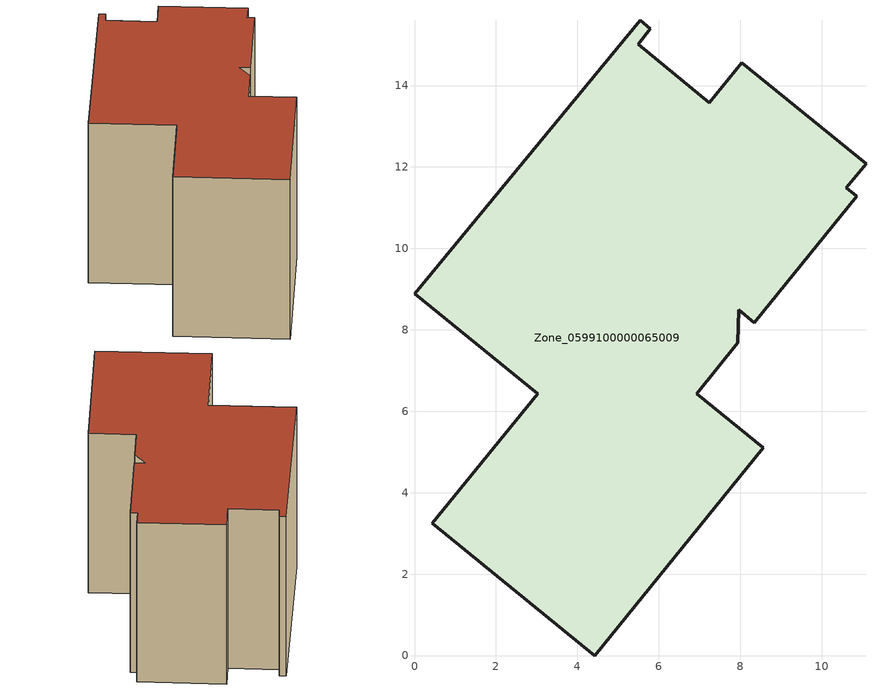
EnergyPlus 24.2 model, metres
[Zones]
Zone_0599100000065009
 floor ground (C_G): 0.43,3.25 3.02,6.43 0,8.89 5.55,15.6 5.79,15.4 5.49,15.01 7.24,13.58 8.04,14.55 11.09,12.08 10.61,11.49 10.86,11.28 8.35,8.18 7.96,8.5 7.95,7.68 6.93,6.43 8.57,5.1 4.43,0 z0
 wall outside (C_F): 3.02,6.43 0.43,3.25 4.43,0 8.57,5.1 6.93,6.43 7.95,7.68 7.96,8.5 8.35,8.18 10.86,11.28 10.61,11.49 11.09,12.08 8.04,14.55 7.24,13.58 5.49,15.01 5.79,15.4 5.55,15.6 0,8.89 3.02,6.43 z0:8.36
 roof outside (C_R): 7.96,8.5 8.35,8.18 10.86,11.28 10.61,11.49 11.09,12.08 8.04,14.55 7.24,13.58 5.49,15.01 5.79,15.4 5.55,15.6 0,8.89 3.02,6.43 0.43,3.25 4.43,0 8.57,5.1 6.93,6.43 7.95,7.68 z8.36
[BUILDING]
Pand.0599100000065009: North Axis=0; Terrain=City; Loads Convergence Tolerance Value=0.04; Temperature Convergence Tolerance Value=0.4; Solar Distribution=FullExterior; Maximum Number of Warmup Days=25; Minimum Number of Warmup Days=1
[Site:Location]
Rotterdam.The.Hague.AP_ZH_NLD Design_Conditions: Latitude=51.96; Longitude=4.45; Time Zone=1; Elevation=-4.5
[SITE:GROUNDTEMPERATURE:BUILDINGSURFACE]
18, 18, 18, 18, 18, 18, 18, 18, 18, 18, 18, 18
[MATERIAL] Thermal Absorptance=0.9; Solar Absorptance=0.7; Visible Absorptance=0.7
Name | Roughness | Thickness | Conductivity | Density | Specific Heat
G.TC.1946-1964 | MediumSmooth | 0.15 | 1 | 540 | 1210
F.TC.1946-1964 | Rough | 0.3 | 0.857143 | 1920 | 840
R.TC.1946-1964 | MediumRough | 0.2 | 0.235294 | 1500 | 1000
[CONSTRUCTION]
C_G: G.TC.1946-1964
C_F: F.TC.1946-1964
C_R: R.TC.1946-1964
[ZONE]
Zone_0599100000065009: Type=1; Multiplier=1; Ceiling Height=Autocalculate; Volume=Autocalculate; Floor Area=autocalculate; Part of Total Floor Area=Yes
[ZONEINFILTRATION:DESIGNFLOWRATE]
Infil_Zone_0599100000065009: Zone or ZoneList or Space or SpaceList=Zone_0599100000065009; Schedule=AlwaysOn; Design Flow Rate Calculation Method=Flow/Area; Flow Rate per Floor Area=0.003; Constant Term Coefficient=1; Temperature Term Coefficient=0; Velocity Term Coefficient=0; Velocity Squared Term Coefficient=0
[HVACTEMPLATE:ZONE:IDEALLOADSAIRSYSTEM]
Zone_0599100000065009: Maximum Heating Supply Air Temperature=50; Minimum Cooling Supply Air Temperature=13; Maximum Heating Supply Air Humidity Ratio=0.0156; Minimum Cooling Supply Air Humidity Ratio=0.0077; Heating Limit=NoLimit; Cooling Limit=NoLimit; Dehumidification Control Type=ConstantSensibleHeatRatio; Cooling Sensible Heat Ratio=0.7; Dehumidification Setpoint=60; Humidification Control Type=None; Humidification Setpoint=30; Outdoor Air Method=None; Outdoor Air Flow Rate per Person=0.00944; Outdoor Air Flow Rate per Zone Floor Area=0; Outdoor Air Flow Rate per Zone=0; Demand Controlled Ventilation Type=None; Outdoor Air Economizer Type=NoEconomizer; Heat Recovery Type=None; Sensible Heat Recovery Effectiveness=0.7; Latent Heat Recovery Effectiveness=0.65
[ZONECONTROL:THERMOSTAT]
ThermostatControl_Zone_0599100000065009: Zone or ZoneList=Zone_0599100000065009; Control Type Schedule=DualSetpointControlType; Control 1=Thermostat_Zone_0599100000065009; Temperature Difference Between Cutout And Setpoint=0
[THERMOSTATSETPOINT:DUALSETPOINT]
Thermostat_Zone_0599100000065009: Heating Setpoint Temperature Schedule=HeatingSetpoint_Zone_0599100000065009; Cooling Setpoint Temperature Schedule=CoolingSetpoint_Zone_0599100000065009
[SCHEDULE:COMPACT]
HeatingSetpoint_Zone_0599100000065009: Through: 12/31, For: AllDays, Until: 24:00, 21
CoolingSetpoint_Zone_0599100000065009: Through: 12/31, For: AllDays, Until: 24:00, 24
DualSetpointControlType: Through: 12/31, For: AllDays, Until: 24:00, 4
AlwaysOn: Through: 12/31, For: AllDays, Until: 24:00, 1
